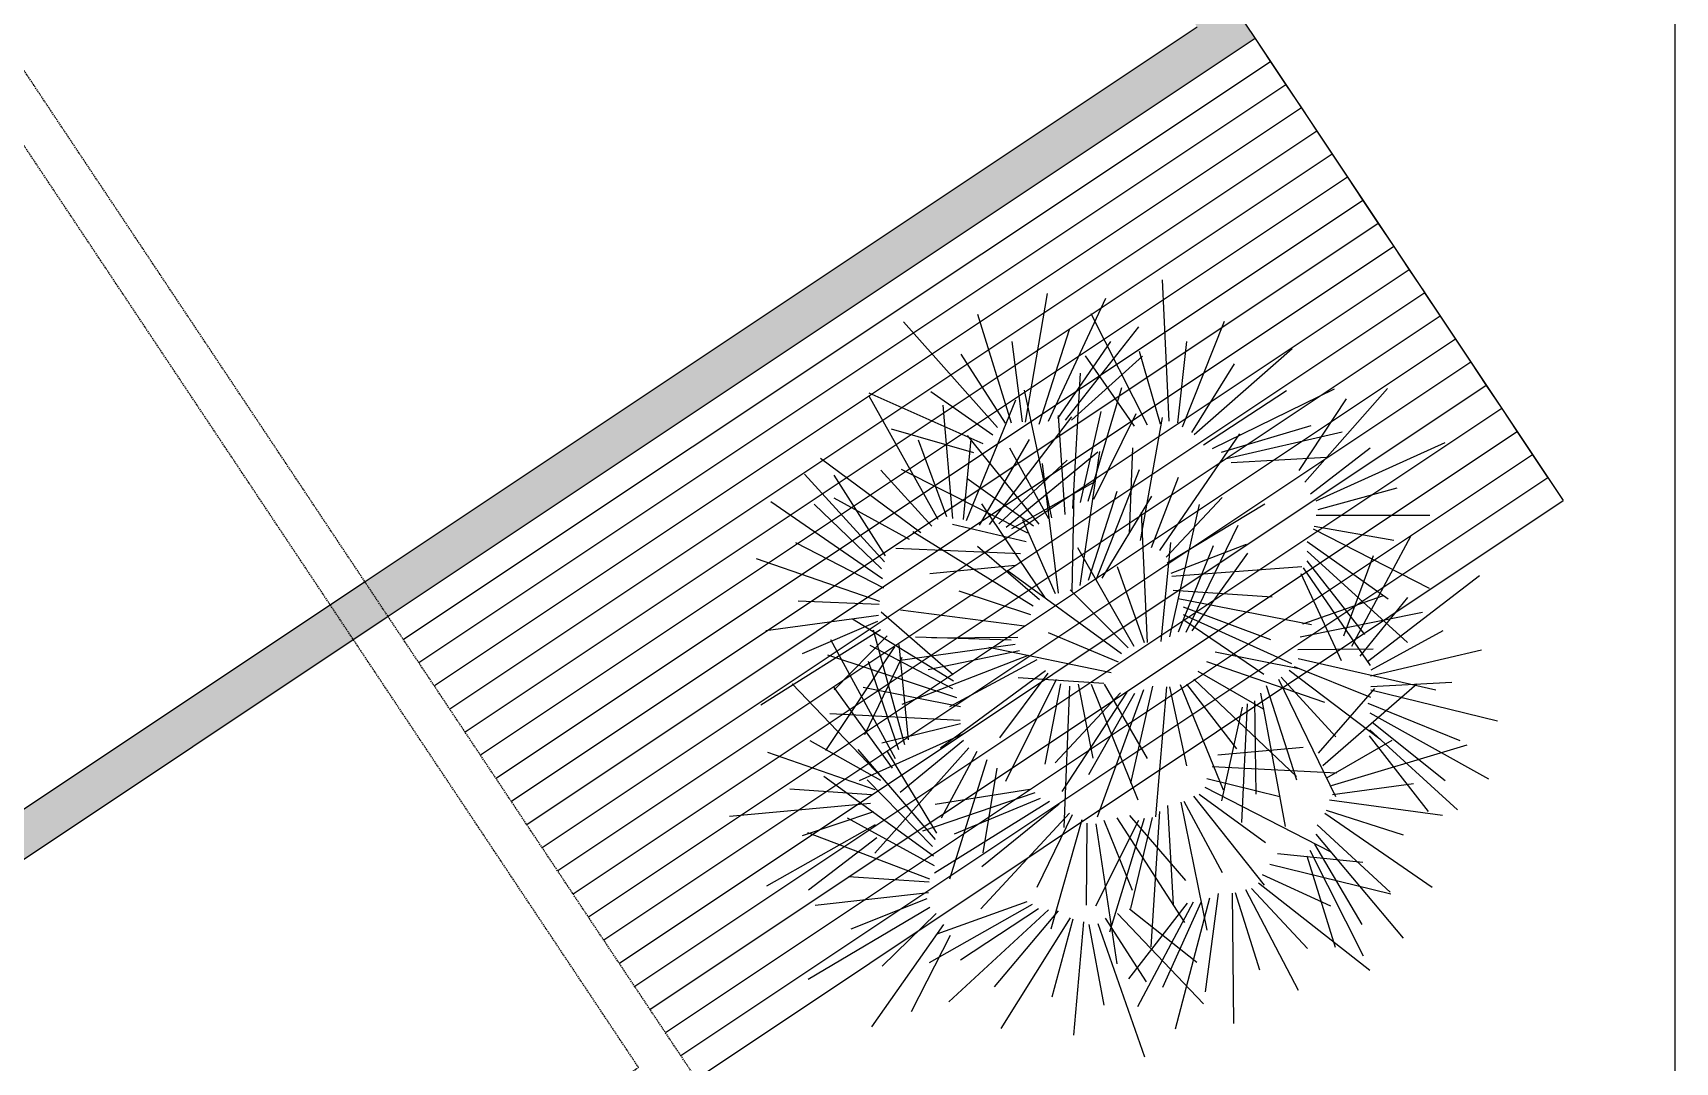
# Model space of a CAD drawing. Header units: inches. Extents: x -422522 to 22891, y -2973 to 414515.
# Drawn here: x -84 to 1098, y 492 to 1233 of the extents above; entities that cross this region are included whole.
import ezdxf

# ---------------------------------------------------------------- set-up
doc = ezdxf.new("R2010")
doc.units = ezdxf.units.IN
doc.header["$MEASUREMENT"] = 0
doc.linetypes.add('DASHEDX2', pattern=[1.5, 1, -0.5])
doc.layers.get('0').update_dxf_attribs({"lineweight": 25})
doc.layers.add('PIANTE', color=7, linetype='Continuous', true_color=0x007a00)

# ---------------------------------------------------------------- blocks, each defined once
blk = doc.blocks.new('albero')
for p, q in [((70.862, 34.76), (70.815, 35.777)), ((69.828, 34.754), (69.986, 35.68)), ((69.994, 34.761), (70.406, 35.646)), ((69.627, 34.716), (68.951, 35.476)), ((69.728, 34.746), (69.484, 35.528)), ((70.707, 34.732), (70.3, 35.533)), ((70.959, 34.72), (71.261, 35.481)), ((69.927, 34.74), (70.145, 35.421)), ((70.116, 34.768), (70.644, 35.44)), ((69.684, 34.747), (69.365, 35.243)), ((69.806, 34.755), (69.733, 35.333)), ((70.061, 34.781), (70.442, 35.335)), ((70.16, 34.767), (70.671, 35.229)), ((70.613, 34.725), (70.26, 35.232)), ((70.8, 34.739), (70.65, 35.262)), ((70.925, 34.749), (70.99, 35.335)), ((71.042, 34.664), (71.747, 35.283)), ((71.025, 34.678), (71.332, 35.173)), ((70.169, 34.132), (70.225, 35.107)), ((70.279, 34.184), (70.522, 35.003)), ((71.175, 34.564), (72.052, 34.993)), ((71.838, 34.322), (72.433, 34.995)), ((69.524, 34.597), (68.704, 34.963)), ((69.2, 34.052), (68.704, 34.941)), ((69.593, 34.661), (69.147, 34.973)), ((69.305, 34.06), (69.236, 34.876)), ((69.404, 34.046), (69.759, 34.915)), ((70.017, 34.065), (69.822, 34.983)), ((71.11, 34.59), (71.708, 34.982)), ((71.797, 34.406), (72.138, 34.921)), ((69.568, 34.016), (70.162, 34.791)), ((70.114, 34.088), (70.066, 34.801)), ((70.223, 34.175), (70.373, 34.831)), ((70.321, 34.199), (70.625, 34.817)), ((70.656, 33.901), (70.814, 34.786)), ((69.456, 34.532), (68.863, 34.704)), ((69.927, 34.02), (69.411, 34.657)), ((70.796, 33.83), (71.372, 34.67)), ((71.24, 34.538), (71.884, 34.729)), ((71.274, 34.493), (72.107, 34.683)), ((69.262, 34.071), (69.058, 34.624)), ((69.382, 34.052), (69.437, 34.631)), ((69.498, 34.011), (69.858, 34.628)), ((69.688, 33.997), (70.349, 34.539)), ((69.996, 34.057), (69.715, 34.567)), ((70.222, 33.577), (70.363, 34.543)), ((70.577, 33.952), (70.601, 34.569)), ((71.88, 34.237), (72.31, 34.569)), ((71.921, 34.188), (72.849, 34.607)), ((69.074, 33.958), (68.352, 34.493)), ((69.154, 34.006), (68.787, 34.407)), ((69.845, 33.955), (68.935, 34.412)), ((69.637, 34.022), (70.129, 34.48)), ((70.065, 33.523), (69.951, 34.455)), ((70.337, 33.619), (70.65, 34.414)), ((71.308, 34.464), (71.996, 34.502)), ((68.813, 33.749), (68.237, 34.38)), ((68.821, 33.792), (68.45, 34.372)), ((69.885, 34.005), (69.406, 34.348)), ((69.731, 33.987), (70.33, 34.327)), ((70.735, 33.851), (70.93, 34.358)), ((68.8, 33.627), (67.995, 34.18)), ((68.993, 33.91), (68.451, 34.206)), ((69.972, 33.487), (69.514, 34.166)), ((70.164, 33.538), (70.178, 34.253)), ((70.281, 33.616), (70.487, 34.256)), ((70.38, 33.631), (70.737, 34.22)), ((70.84, 33.783), (71.245, 34.211)), ((70.849, 33.74), (71.55, 34.165)), ((71.935, 34.125), (72.503, 34.281)), ((68.791, 33.697), (68.308, 34.164)), ((70.044, 33.518), (69.808, 34.05)), ((70.707, 33.168), (70.664, 34.106)), ((70.868, 33.209), (71.081, 34.162)), ((71.92, 34.083), (72.739, 34.083)), ((69.884, 33.429), (69.018, 33.964)), ((69.832, 33.891), (69.304, 34.016)), ((70.985, 33.243), (71.358, 34.012)), ((71.898, 33.985), (72.734, 33.558)), ((71.906, 34.006), (72.479, 33.903)), ((72.178, 33.142), (72.602, 33.934)), ((68.809, 33.558), (68.174, 33.885)), ((69.793, 33.806), (68.895, 33.844)), ((69.929, 33.475), (69.482, 33.859)), ((70.611, 33.138), (70.205, 33.85)), ((70.806, 33.175), (70.874, 33.887)), ((70.877, 33.666), (71.42, 33.876)), ((70.929, 33.244), (71.182, 33.866)), ((71.029, 33.251), (71.429, 33.811)), ((71.855, 33.895), (72.44, 33.483)), ((71.855, 33.825), (72.577, 33.167)), ((68.779, 33.462), (67.892, 33.771)), ((69.753, 33.721), (69.139, 33.662)), ((70.685, 33.164), (70.491, 33.713)), ((70.881, 33.645), (71.818, 33.714)), ((71.826, 33.706), (72.309, 33.002)), ((71.854, 33.755), (72.269, 33.226)), ((72.119, 33.215), (72.333, 33.794)), ((70.519, 33.087), (69.696, 33.686)), ((71.811, 33.664), (72.1, 33.038)), ((72.289, 33.031), (73.097, 33.65)), ((68.775, 33.441), (68.193, 33.464)), ((69.866, 33.367), (69.351, 33.537)), ((70.567, 33.13), (70.15, 33.547)), ((70.892, 33.545), (71.605, 33.497)), ((70.928, 33.485), (71.886, 33.298)), ((71.824, 33.301), (72.406, 33.506)), ((72.237, 33.069), (72.58, 33.491)), ((68.771, 33.362), (67.959, 33.251)), ((69.307, 32.934), (68.789, 33.387)), ((69.82, 33.285), (68.929, 33.401)), ((70.963, 33.425), (71.593, 33.189)), ((70.964, 33.368), (71.743, 33.017)), ((71.806, 33.209), (72.686, 33.387)), ((68.784, 33.258), (67.922, 32.717)), ((68.762, 33.319), (68.22, 33.087)), ((69.311, 32.89), (68.582, 33.336)), ((68.96, 32.432), (68.733, 33.256)), ((70.497, 33.027), (69.995, 33.236)), ((70.974, 33.325), (71.545, 32.94)), ((72.317, 32.972), (72.834, 33.254)), ((68.885, 33.137), (68.388, 32.389)), ((68.893, 32.33), (68.426, 33.187)), ((68.832, 33.215), (68.452, 32.827)), ((69.305, 32.833), (68.71, 33.147)), ((69.755, 33.154), (68.909, 33.035)), ((68.987, 32.467), (68.919, 33.153)), ((69.724, 33.185), (69.036, 33.206)), ((69.786, 33.107), (69.128, 32.971)), ((69.773, 33.204), (69.155, 33.198)), ((70.444, 32.949), (69.564, 33.132)), ((71.194, 33.101), (71.799, 32.981)), ((71.788, 33.117), (72.331, 33.122)), ((72.312, 32.928), (73.11, 33.115)), ((69.333, 32.769), (68.406, 33.076)), ((68.937, 33.059), (68.67, 32.502)), ((68.917, 32.396), (68.698, 33.031)), ((69.848, 33.075), (68.938, 32.722)), ((69.911, 33.043), (69.282, 32.704)), ((71.131, 33.031), (71.98, 32.737)), ((71.763, 32.994), (72.311, 32.775)), ((71.791, 33.052), (72.783, 32.826)), ((68.8, 32.192), (68.149, 32.87)), ((69.973, 32.964), (69.217, 32.407)), ((69.988, 32.948), (69.64, 32.482)), ((70.05, 32.901), (69.685, 32.168)), ((70.391, 32.872), (69.775, 32.913)), ((70.081, 32.869), (69.967, 32.291)), ((70.207, 32.868), (70.312, 32.335)), ((70.301, 32.868), (70.638, 32.035)), ((70.394, 32.867), (70.703, 32.332)), ((70.941, 32.865), (71.252, 32.107)), ((70.986, 32.867), (71.346, 32.401)), ((71.039, 32.904), (71.778, 32.204)), ((71.069, 32.961), (71.539, 32.689)), ((71.65, 32.904), (72.059, 32.059)), ((71.669, 32.917), (72.063, 32.489)), ((71.727, 32.969), (72.379, 32.474)), ((71.968, 32.282), (72.646, 32.871)), ((72.315, 32.85), (72.897, 32.881)), ((68.87, 32.264), (68.452, 32.844)), ((69.361, 32.705), (68.66, 32.843)), ((70.512, 32.806), (70.043, 32.302)), ((70.557, 32.809), (70.089, 32.094)), ((70.144, 32.853), (70.105, 31.836)), ((70.613, 32.801), (70.281, 32.216)), ((70.678, 32.827), (70.343, 31.91)), ((70.743, 32.853), (70.584, 32.156)), ((70.843, 32.848), (70.765, 31.912)), ((70.865, 32.849), (70.987, 32.28)), ((71.476, 32.747), (71.487, 32.075)), ((71.519, 32.803), (71.697, 31.843)), ((71.561, 32.858), (71.779, 32.178)), ((71.938, 32.371), (72.344, 32.836)), ((72.313, 32.828), (73.225, 32.603)), ((69.358, 32.605), (68.421, 32.655)), ((71.387, 32.701), (71.239, 32.028)), ((71.424, 32.726), (71.384, 31.872)), ((72.292, 32.73), (72.955, 32.463)), ((72.308, 32.662), (73.161, 32.187)), ((69.36, 32.583), (68.795, 32.444)), ((72.306, 32.54), (72.938, 31.964)), ((72.323, 32.593), (72.848, 32.174)), ((68.786, 32.175), (68.278, 32.46)), ((69.181, 31.75), (68.623, 32.397)), ((69.378, 32.507), (68.63, 32.173)), ((69.42, 32.41), (68.743, 31.65)), ((69.382, 32.463), (68.926, 32.089)), ((71.213, 32.359), (71.828, 32.413)), ((71.998, 32.193), (72.468, 32.465)), ((72.032, 32.138), (73.008, 32.43)), ((72.302, 32.495), (72.726, 31.952)), ((68.747, 32.107), (67.973, 32.375)), ((69.191, 31.794), (68.836, 32.384)), ((69.478, 32.382), (69.221, 31.904)), ((69.55, 32.322), (69.282, 31.465)), ((71.173, 32.274), (72.07, 32.229)), ((69.166, 31.629), (68.376, 32.203)), ((69.159, 31.699), (68.688, 32.178)), ((69.622, 32.262), (69.521, 31.653)), ((71.133, 32.189), (71.66, 32.06)), ((68.72, 32.072), (68.131, 32.111)), ((69.896, 32.085), (69.087, 31.81)), ((69.86, 32.11), (69.179, 32.002)), ((69.935, 32.044), (69.314, 31.788)), ((71.037, 32.061), (71.547, 31.421)), ((71.079, 32.076), (71.555, 31.729)), ((71.12, 32.126), (72.026, 31.661)), ((72.037, 32.074), (72.621, 32.153)), ((68.712, 32.008), (67.698, 31.916)), ((68.735, 31.948), (68.22, 31.775)), ((70.002, 32.024), (69.174, 31.508)), ((70.145, 31.939), (69.507, 31.25)), ((70.07, 32.005), (69.515, 31.554)), ((70.163, 31.926), (69.909, 31.403)), ((70.578, 31.922), (70.981, 31.455)), ((70.794, 31.952), (70.73, 30.977)), ((70.85, 31.995), (70.892, 31.282)), ((70.947, 32.018), (71.134, 31.097)), ((70.968, 32.025), (71.244, 31.513)), ((71.983, 31.94), (72.755, 31.406)), ((71.993, 31.96), (72.547, 31.782)), ((72.017, 32.034), (72.829, 31.925)), ((68.746, 31.855), (67.964, 31.413)), ((69.173, 31.56), (68.547, 31.904)), ((70.233, 31.891), (70.011, 31.103)), ((70.27, 31.866), (70.266, 31.277)), ((70.642, 31.886), (70.332, 31.27)), ((70.334, 31.862), (70.485, 30.855)), ((70.393, 31.889), (70.596, 31.384)), ((70.683, 31.9), (70.434, 31.083)), ((70.485, 31.905), (70.972, 31.151)), ((70.739, 31.909), (70.584, 31.254)), ((71.928, 31.856), (72.453, 31.371)), ((69.14, 31.465), (68.262, 31.797)), ((68.757, 31.761), (68.267, 31.386)), ((71.909, 31.717), (72.25, 31.138)), ((71.918, 31.787), (72.547, 31.039)), ((71.586, 31.573), (72.459, 31.359)), ((71.642, 31.649), (72.256, 31.586)), ((71.854, 31.633), (72.057, 30.975)), ((71.874, 31.673), (72.26, 30.911)), ((69.135, 31.443), (68.554, 31.482)), ((71.531, 31.498), (72.024, 31.271)), ((69.129, 31.365), (68.315, 31.275)), ((71.153, 31.328), (70.906, 30.384)), ((71.216, 31.36), (71.122, 30.652)), ((71.316, 31.364), (71.325, 30.425)), ((71.338, 31.368), (71.512, 30.812)), ((71.413, 31.39), (71.792, 30.664)), ((71.456, 31.397), (71.858, 30.965)), ((71.506, 31.438), (72.307, 30.81)), ((69.14, 31.261), (68.264, 30.742)), ((69.119, 31.322), (68.572, 31.104)), ((69.186, 31.216), (68.796, 30.839)), ((69.877, 31.282), (69.134, 30.862)), ((69.837, 31.3), (69.189, 31.067)), ((69.993, 31.243), (69.276, 30.581)), ((69.923, 31.25), (69.361, 30.882)), ((70.063, 31.236), (69.602, 30.69)), ((70.49, 31.217), (71.109, 30.566)), ((70.991, 31.292), (70.57, 30.747)), ((70.577, 31.25), (71.061, 30.866)), ((71.035, 31.299), (70.635, 30.544)), ((71.091, 31.296), (70.815, 30.684)), ((69.237, 31.137), (68.72, 30.402)), ((70.149, 31.186), (69.651, 30.39)), ((70.169, 31.177), (70.017, 30.615)), ((70.245, 31.156), (70.174, 30.34)), ((70.285, 31.138), (70.391, 30.558)), ((70.349, 31.146), (70.686, 30.185)), ((70.402, 31.183), (70.696, 30.726)), ((69.287, 31.058), (69.005, 30.508))]:
    blk.add_line(p, q)

msp = doc.modelspace()

# ---------------------------------------------------------------- hatches: boundary and pattern name
h = msp.add_hatch()
h.set_pattern_fill('ANSI31', color=0)
h.paths.add_polyline_path([(-663.5, 1109.8), (-688.4, 1093.1), (-294.6, 502.4), (-269.6, 519)])
h.paths.add_polyline_path([(-428.8, 1230.1), (-441.4, 1249), (-441.4, 1249), (-445.5, 1255.1), (-663.5, 1109.8), (-646.8, 1084.8)])
h.paths.add_polyline_path([(592.8, 1533), (567.8, 1516.3), (753.8, 1237.3), (154.7, 838), (171.3, 813), (795.4, 1229)])
h.paths.add_polyline_path([(171.3, 813), (154.7, 838), (129.7, 821.3), (146.4, 796.4)])
h.paths.add_polyline_path([(146.4, 796.4), (129.7, 821.3), (-286.3, 544), (-269.6, 519)])
h.paths.add_polyline_path([(111.2, 1590.1), (94.5, 1615.1), (-222.5, 1403.8), (-205.9, 1378.8)])
h.paths.add_polyline_path([(-247.5, 1387.1), (-270.8, 1371.6), (-254.1, 1346.6), (-230.8, 1362.2)])
h.paths.add_polyline_path([(-222.5, 1403.8), (-247.5, 1387.1), (-230.8, 1362.2), (-205.9, 1378.8)])
h.paths.add_polyline_path([(393.2, 1778.2), (512.4, 1599.5), (537.3, 1616.2), (401.5, 1819.8), (194.4, 1681.7), (211, 1656.7)])

# ---------------------------------------------------------------- linework, layer by layer
for p, q in [((592.8, 1533), (795.4, 1229)), ((753.8, 1237.3), (154.7, 838)), ((795.4, 1229), (171.3, 813)), ((795.4, 1229), (1017.2, 896.5)), ((393.2, 480.2), (1017.2, 896.5)), ((154.7, 838), (-286.3, 544)), ((171.3, 813), (-294.6, 502.4))]:
    msp.add_line(p, q)
at = {"ltscale": 0.5}
for p, q in [((795.4, 1229), (806.5, 1212.4)), ((806.5, 1212.4), (182.4, 796.4)), ((806.5, 1212.4), (817.6, 1195.8)), ((817.6, 1195.8), (193.5, 779.7)), ((817.6, 1195.7), (828.7, 1179.1)), ((828.7, 1179.1), (204.6, 763.1)), ((828.7, 1179.1), (839.8, 1162.5)), ((839.8, 1162.5), (215.7, 746.4)), ((839.8, 1162.5), (850.9, 1145.8)), ((850.9, 1145.8), (226.8, 729.8)), ((850.9, 1145.8), (862, 1129.2)), ((862, 1129.2), (237.9, 713.2)), ((861.9, 1129.2), (873, 1112.5)), ((873, 1112.5), (249, 696.5)), ((873, 1112.5), (884.1, 1095.9)), ((884.1, 1095.9), (260.1, 679.9)), ((884.1, 1095.9), (895.2, 1079.3)), ((895.2, 1079.3), (271.2, 663.2)), ((895.2, 1079.3), (906.3, 1062.6)), ((906.3, 1062.6), (282.3, 646.6)), ((906.4, 1062.7), (917.5, 1046)), ((917.5, 1046), (293.4, 630)), ((917.4, 1046), (928.5, 1029.3)), ((928.5, 1029.3), (304.5, 613.3)), ((928.5, 1029.3), (939.6, 1012.7)), ((939.6, 1012.7), (315.6, 596.7)), ((939.6, 1012.7), (950.7, 996.1)), ((950.7, 996.1), (326.7, 580)), ((950.7, 996.1), (961.8, 979.4)), ((961.8, 979.4), (337.8, 563.4)), ((961.8, 979.4), (972.9, 962.8)), ((972.9, 962.8), (348.8, 546.7)), ((972.9, 962.8), (984, 946.1)), ((984, 946.1), (359.9, 530.1)), ((984, 946.1), (995.1, 929.5)), ((995.1, 929.5), (371, 513.5)), ((995.1, 929.5), (1006.2, 912.9)), ((1006.2, 912.9), (382.1, 496.8))]:
    msp.add_line(p, q, dxfattribs=at)
msp.add_lwpolyline([(-902.2, 123.2), (1097.8, 123.2), (1097.8, 2123.2), (-902.2, 2123.2)], close=True)
at = {"linetype": 'DASHEDX2'}
for points in [[(-361.2, 1611.8), (-827.1, 1301.1), (-72.7, 169.5), (393.2, 480.2)], [(-369.5, 1570.2), (-785.5, 1292.8), (-64.4, 211.2), (351.6, 488.5)]]:
    msp.add_lwpolyline(points, close=True, dxfattribs=at)

# ---------------------------------------------------------------- block references
at = {"layer": 'PIANTE', "xscale": 100, "yscale": 100, "zscale": 100}
msp.add_blockref('albero', (-6352.7, -2522.4), dxfattribs=at)

doc.saveas('drawing.dxf')
